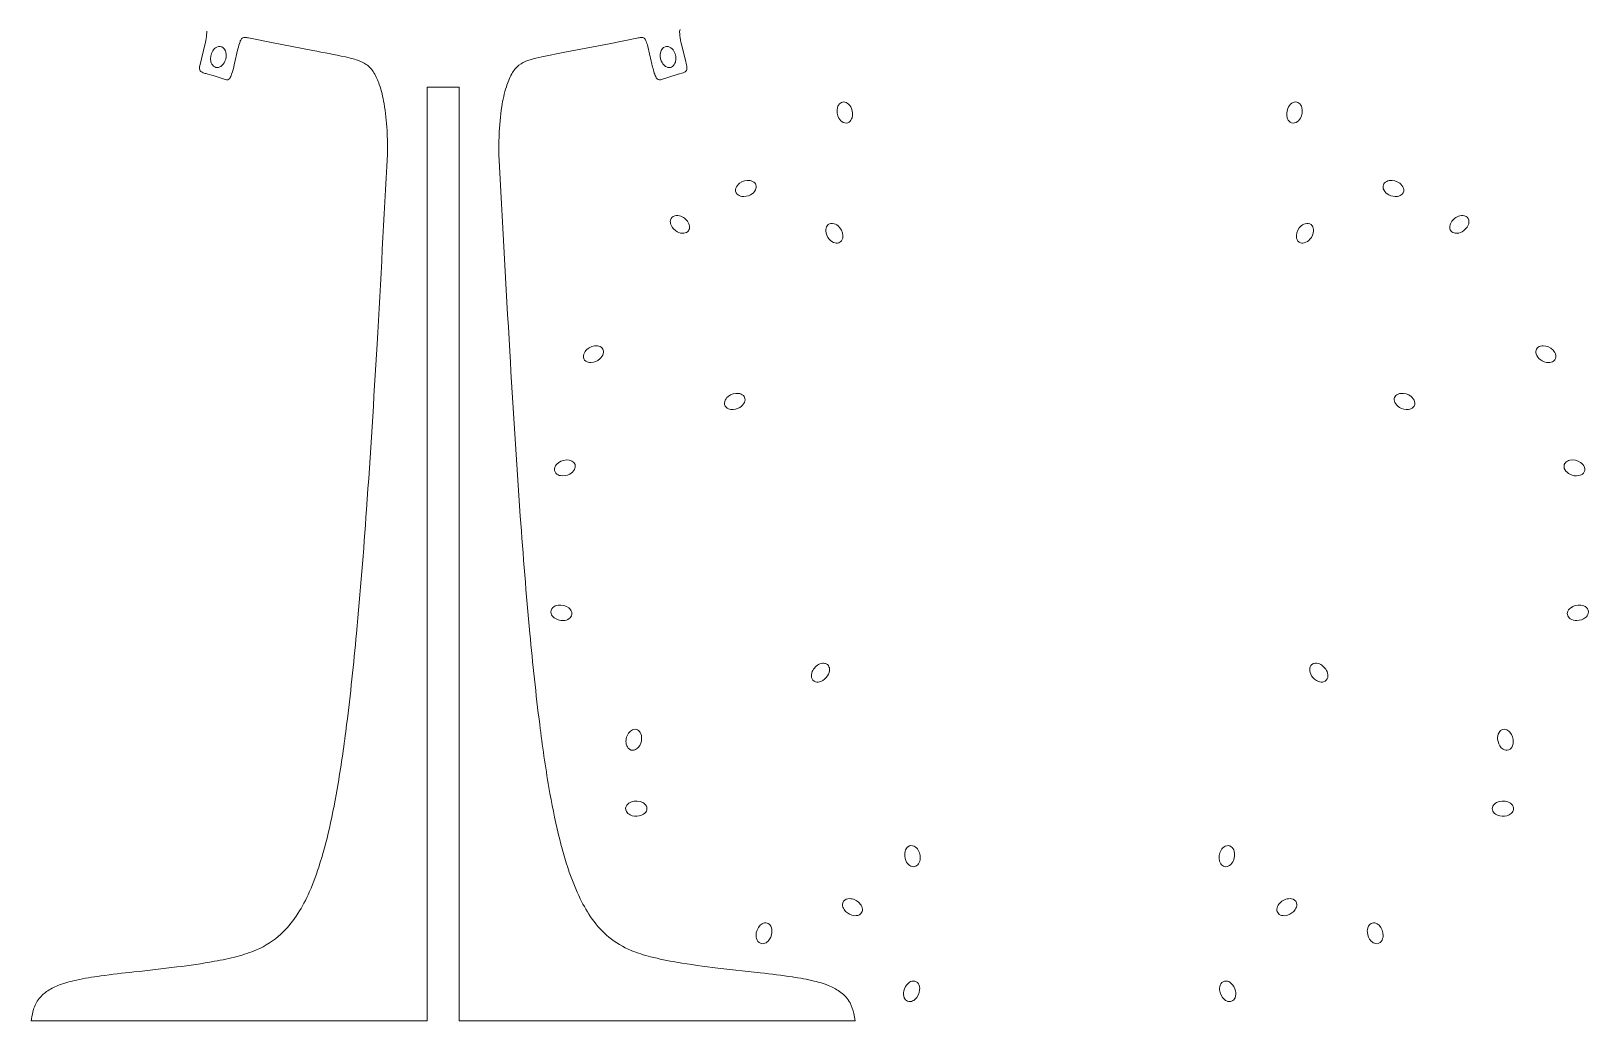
# Model space of a CAD drawing. Header units: millimetres. Extents: x -121 to 89, y -119 to 113.
# Drawn here: x -105.5 to 87.6, y -118.9 to 3.8 of the extents above; entities that cross this region are included whole.
import ezdxf

# ---------------------------------------------------------------- set-up
doc = ezdxf.new("R2010")
doc.units = ezdxf.units.MM
doc.header["$MEASUREMENT"] = 0
doc.layers.add('Camada 1', color=7, linetype='Continuous')

msp = doc.modelspace()

# ---------------------------------------------------------------- linework, layer by layer
at = {"layer": 'Camada 1', "color": 1, "lineweight": 9}
for points in [[(-25.0416, 4.0404), (-25.0968, 3.968), (-25.1247, 3.8785), (-25.1206, 3.7876)], [(-83.9289, 2.4376), (-83.9289, 2.4376), (-84.4251, 0.3832), (-84.4251, 0.3832)], [(-83.9289, 2.4376), (-83.856, 2.7535), (-83.8052, 3.0741), (-83.7768, 3.3971)], [(-83.7768, 3.3971), (-83.7576, 3.5381), (-83.7496, 3.6805), (-83.753, 3.8227)], [(-79.6309, 2.5155), (-79.7333, 2.2215), (-79.819, 1.9218), (-79.8876, 1.6181)], [(-79.4344, 2.8819), (-79.5206, 2.772), (-79.587, 2.6481), (-79.6309, 2.5155)], [(-79.066, 3.0453), (-79.2072, 3.0493), (-79.3426, 2.9892), (-79.4344, 2.8819)], [(-78.5764, 2.9843), (-78.7371, 3.0214), (-78.9011, 3.0418), (-79.066, 3.0453)], [(-78.5764, 2.9843), (-78.5764, 2.9843), (-75.54, 2.3582), (-75.54, 2.3582)], [(-75.54, 2.3582), (-75.54, 2.3582), (-70.6015, 1.4221), (-70.6015, 1.4221)], [(-39.351, 1.2181), (-39.351, 1.2181), (-34.0448, 2.2173), (-34.0448, 2.2173)], [(-34.0448, 2.2173), (-34.0448, 2.2173), (-30.405, 2.9629), (-30.405, 2.9629)], [(-29.8533, 3.0454), (-30.0391, 3.0325), (-30.2236, 3.005), (-30.405, 2.9629)], [(-29.5146, 2.9548), (-29.6135, 3.0235), (-29.7333, 3.0555), (-29.8533, 3.0454)], [(-29.2923, 2.6418), (-29.3395, 2.7628), (-29.4159, 2.8704), (-29.5146, 2.9548)], [(-29.0614, 1.9265), (-29.1198, 2.1705), (-29.197, 2.4096), (-29.2923, 2.6418)], [(-25.1206, 3.7876), (-25.1164, 3.6079), (-25.1029, 3.4285), (-25.0801, 3.2502)], [(-25.0801, 3.2502), (-25.0373, 2.8932), (-24.9732, 2.539), (-24.8882, 2.1896)], [(-24.3567, 0.0169), (-24.3567, 0.0169), (-24.8882, 2.1896), (-24.8882, 2.1896)], [(-84.4251, 0.3832), (-84.4251, 0.3832), (-84.6553, -0.6379), (-84.6553, -0.6379)], [(-80.3434, -0.3497), (-80.3434, -0.3497), (-79.8876, 1.6181), (-79.8876, 1.6181)], [(-66.5628, 0.6247), (-67.9054, 0.9088), (-69.2517, 1.1747), (-70.6015, 1.4221)], [(-65.0453, 0.219), (-65.5428, 0.3836), (-66.0495, 0.519), (-66.5628, 0.6247)], [(-63.9709, -0.3067), (-64.3034, -0.0833), (-64.6649, 0.0935), (-65.0453, 0.219)], [(-43.9686, 0.1673), (-44.3506, 0.0314), (-44.7099, -0.1614), (-45.0343, -0.4046)], [(-42.5926, 0.5608), (-43.0593, 0.4597), (-43.519, 0.3283), (-43.9686, 0.1673)], [(-39.351, 1.2181), (-40.435, 1.0165), (-41.5157, 0.7974), (-42.5926, 0.5608)], [(-29.0614, 1.9265), (-29.0614, 1.9265), (-28.6367, 0.1142), (-28.6367, 0.1142)], [(-28.6367, 0.1142), (-28.5279, -0.387), (-28.4004, -0.8839), (-28.2543, -1.3756)], [(-24.2052, -0.72), (-24.243, -0.472), (-24.2936, -0.226), (-24.3567, 0.0169)], [(-84.6553, -0.6379), (-84.683, -0.7613), (-84.6724, -0.8901), (-84.6249, -1.0073)], [(-84.6249, -1.0073), (-84.563, -1.1287), (-84.4605, -1.2245), (-84.3351, -1.2781)], [(-84.3351, -1.2781), (-84.1713, -1.3506), (-84.0001, -1.4048), (-83.8244, -1.4398)], [(-82.9578, -1.6884), (-83.242, -1.59), (-83.5313, -1.507), (-83.8244, -1.4398)], [(-82.9578, -1.6884), (-82.9578, -1.6884), (-81.4627, -2.1804), (-81.4627, -2.1804)], [(-80.9103, -2.0289), (-80.8059, -1.875), (-80.7246, -1.7066), (-80.6689, -1.5292)], [(-80.6689, -1.5292), (-80.541, -1.1416), (-80.4324, -0.748), (-80.3434, -0.3497)], [(-63.0229, -1.3335), (-63.2616, -0.9272), (-63.5849, -0.5769), (-63.9709, -0.3067)], [(-62.3647, -2.7846), (-62.5346, -2.2799), (-62.7552, -1.7938), (-63.0229, -1.3335)], [(-45.9281, -1.4706), (-46.2057, -1.9803), (-46.4318, -2.5164), (-46.6028, -3.0711)], [(-45.0343, -0.4046), (-45.4022, -0.6948), (-45.7064, -1.0577), (-45.9281, -1.4706)], [(-28.2543, -1.3756), (-28.1963, -1.5781), (-28.1144, -1.773), (-28.0104, -1.9562)], [(-27.4774, -2.1987), (-27.4774, -2.1987), (-25.2935, -1.499), (-25.2935, -1.499)], [(-25.2935, -1.499), (-25.2935, -1.499), (-24.6945, -1.3432), (-24.6945, -1.3432)], [(-24.6945, -1.3432), (-24.558, -1.303), (-24.4333, -1.2305), (-24.3308, -1.1318)], [(-24.3308, -1.1318), (-24.2297, -1.0201), (-24.1836, -0.8692), (-24.2052, -0.72)], [(-81.4627, -2.1804), (-81.3622, -2.2171), (-81.2537, -2.2262), (-81.1485, -2.2069)], [(-81.1485, -2.2069), (-81.0507, -2.1772), (-80.9665, -2.1142), (-80.9103, -2.0289)], [(-61.7673, -5.1402), (-61.9042, -4.3405), (-62.1039, -3.5529), (-62.3647, -2.7846)], [(-56.4369, -118.8935), (-56.4369, -118.8935), (-56.4369, -3.1239), (-56.4369, -3.1239)], [(-56.4369, -3.1239), (-56.4369, -3.1239), (-52.4346, -3.1239), (-52.4346, -3.1239)], [(-52.4346, -3.1239), (-52.4346, -3.1239), (-52.4346, -118.8935), (-52.4346, -118.8935)], [(-46.6028, -3.0711), (-46.8533, -3.8744), (-47.0428, -4.6955), (-47.1698, -5.5274)], [(-28.0104, -1.9562), (-27.9582, -2.0533), (-27.8788, -2.133), (-27.782, -2.1855)], [(-27.782, -2.1855), (-27.685, -2.2248), (-27.5774, -2.2295), (-27.4774, -2.1987)], [(-61.3989, -8.489), (-61.4526, -7.3662), (-61.5757, -6.2478), (-61.7673, -5.1402)], [(-47.1698, -5.5274), (-47.3512, -6.7075), (-47.4611, -7.8975), (-47.4989, -9.0909)], [(-61.3519, -11.457), (-61.3329, -10.4675), (-61.3485, -9.4776), (-61.3988, -8.4892)], [(-47.4989, -9.0909), (-47.5274, -9.8812), (-47.534, -10.6722), (-47.5188, -11.4628)], [(-62.6391, -34.9927), (-62.193, -27.1484), (-61.7639, -19.3031), (-61.3519, -11.457)], [(-47.5188, -11.4628), (-47.092, -19.6038), (-46.6462, -27.7437), (-46.1813, -35.8826)], [(-63.9405, -55.4942), (-63.4613, -48.6633), (-63.0275, -41.8293), (-62.6391, -34.9927)], [(-46.1813, -35.8826), (-45.7916, -42.6937), (-45.3555, -49.5021), (-44.8729, -56.3072)], [(-65.1855, -70.8528), (-64.7147, -65.738), (-64.2997, -60.6181), (-63.9405, -55.4942)], [(-44.8729, -56.3072), (-44.5279, -61.16), (-44.1323, -66.009), (-43.686, -70.8535)], [(-66.4054, -82.1586), (-65.9387, -78.3968), (-65.532, -74.6277), (-65.1855, -70.8528)], [(-43.686, -70.8535), (-43.3397, -74.6283), (-42.9328, -78.3973), (-42.4655, -82.159)], [(-67.4638, -89.4581), (-67.0617, -87.0324), (-66.7088, -84.5987), (-66.4054, -82.1586)], [(-42.4655, -82.159), (-42.1428, -84.7695), (-41.7614, -87.3724), (-41.3217, -89.9658)], [(-68.5514, -95.0158), (-68.1352, -93.1741), (-67.7725, -91.3208), (-67.4638, -89.4581)], [(-41.3217, -89.9658), (-40.988, -91.9342), (-40.5898, -93.8912), (-40.1277, -95.8336)], [(-69.8606, -99.8206), (-69.3529, -98.2393), (-68.916, -96.6361), (-68.5514, -95.0158)], [(-40.1277, -95.8336), (-39.757, -97.395), (-39.3129, -98.9381), (-38.7966, -100.4577)], [(-71.1976, -103.2712), (-70.6848, -102.1482), (-70.2383, -100.996), (-69.8606, -99.8206)], [(-38.7966, -100.4577), (-38.4122, -101.5867), (-37.9586, -102.6909), (-37.4385, -103.7641)], [(-72.6655, -105.9087), (-72.1066, -105.0702), (-71.6157, -104.1882), (-71.1976, -103.2712)], [(-37.4385, -103.7641), (-37.0126, -104.6423), (-36.514, -105.4834), (-35.9481, -106.2786)], [(-74.5516, -108.1302), (-73.8379, -107.4664), (-73.2048, -106.7207), (-72.6655, -105.9087)], [(-77.5934, -110.0924), (-76.4762, -109.6143), (-75.4478, -108.9509), (-74.5516, -108.1302)], [(-35.9481, -106.2786), (-35.3608, -107.1062), (-34.6691, -107.8544), (-33.89, -108.5046)], [(-79.9815, -110.9014), (-79.1658, -110.6937), (-78.3674, -110.4232), (-77.5934, -110.0924)], [(-33.89, -108.5046), (-33.0518, -109.1911), (-32.1166, -109.7498), (-31.1148, -110.1624)], [(-87.4481, -112.2166), (-85.8882, -112.0253), (-84.3339, -111.7906), (-82.787, -111.5126)], [(-82.787, -111.5126), (-81.8446, -111.344), (-80.9087, -111.1401), (-79.9815, -110.9014)], [(-31.1148, -110.1624), (-30.3339, -110.4827), (-29.5307, -110.7454), (-28.7114, -110.9484)], [(-28.7114, -110.9484), (-27.648, -111.2122), (-26.575, -111.4358), (-25.4947, -111.6185)], [(-25.4947, -111.6185), (-23.7985, -111.9048), (-22.0952, -112.1465), (-20.3863, -112.3435)], [(-99.8992, -113.8334), (-100.6189, -113.9818), (-101.3264, -114.1846), (-102.0155, -114.44)], [(-96.9097, -113.324), (-97.9121, -113.4567), (-98.9093, -113.6266), (-99.8992, -113.8334)], [(-92.7783, -112.8265), (-94.1576, -112.9742), (-95.5348, -113.1401), (-96.9097, -113.324)], [(-92.7783, -112.8265), (-91, -112.6374), (-89.2232, -112.4341), (-87.4481, -112.2166)], [(-15.1086, -112.9363), (-15.1086, -112.9363), (-20.3863, -112.3435), (-20.3863, -112.3435)], [(-11.1122, -113.4477), (-12.441, -113.2522), (-13.7734, -113.0816), (-15.1086, -112.9363)], [(-8.4345, -113.9571), (-9.3193, -113.7487), (-10.2127, -113.5787), (-11.1122, -113.4477)], [(-6.4729, -114.5948), (-7.1082, -114.3287), (-7.7643, -114.1154), (-8.4345, -113.9571)], [(-103.4702, -115.1624), (-103.8802, -115.4251), (-104.2443, -115.7535), (-104.5478, -116.1342)], [(-102.0155, -114.44), (-102.525, -114.6276), (-103.0127, -114.8699), (-103.4702, -115.1624)], [(-5.1131, -115.3655), (-5.5337, -115.0548), (-5.9903, -114.796), (-6.4729, -114.5948)], [(-3.9732, -116.6727), (-4.2527, -116.1586), (-4.6419, -115.7124), (-5.1131, -115.3655)], [(-105.2372, -117.5036), (-105.3473, -117.8863), (-105.433, -118.2756), (-105.4938, -118.6692)], [(-104.5478, -116.1342), (-104.8615, -116.5434), (-105.0954, -117.0079), (-105.2372, -117.5036)], [(-3.5119, -117.9713), (-3.6058, -117.5194), (-3.761, -117.0825), (-3.9732, -116.6727)], [(-105.4938, -118.6692), (-105.4938, -118.6692), (-105.5322, -118.8935), (-105.5322, -118.8935)], [(-105.5322, -118.8935), (-105.5322, -118.8935), (-56.4369, -118.8935), (-56.4369, -118.8935)], [(-105.4938, -118.6692), (-105.4938, -118.6692), (-105.4938, -118.6692), (-105.4938, -118.6692)], [(-52.4346, -118.8935), (-52.4346, -118.8935), (-3.3394, -118.8935), (-3.3394, -118.8935)], [(-3.3394, -118.8935), (-3.3394, -118.8935), (-3.5119, -117.9713), (-3.5119, -117.9713)]]:
    msp.add_open_spline(points, degree=3, dxfattribs=at)
for points in [[(-82.9062, -0.5225), (-83.0732, -0.3746), (-83.1896, -0.1779), (-83.239, 0.0397), (-83.239, 0.0397), (-83.3469, 0.4993), (-83.266, 0.9833), (-83.0147, 1.3829), (-83.0147, 1.3829), (-82.8945, 1.5836), (-82.7196, 1.746), (-82.5106, 1.8511), (-82.5106, 1.8511), (-82.255, 1.9822), (-81.9454, 1.9465), (-81.726, 1.7611), (-81.726, 1.7611), (-81.5643, 1.6159), (-81.4508, 1.4247), (-81.4005, 1.2133), (-81.4005, 1.2133), (-81.3097, 0.8389), (-81.3447, 0.4447), (-81.4998, 0.092), (-81.4998, 0.092), (-81.6035, -0.1645), (-81.7802, -0.3852), (-82.0078, -0.5426), (-82.0078, -0.5426), (-82.1828, -0.6657), (-82.4008, -0.7114), (-82.6105, -0.6692), (-82.6105, -0.6692), (-82.7192, -0.6443), (-82.8206, -0.594), (-82.9062, -0.5225), (-82.9062, -0.5225), (-82.9062, -0.5225), (-82.9062, -0.5225), (-82.9062, -0.5225)], [(-26.8639, -0.5426), (-27.1023, -0.3767), (-27.2849, -0.1423), (-27.3875, 0.1294), (-27.3875, 0.1294), (-27.5372, 0.4895), (-27.5612, 0.8898), (-27.4559, 1.2653), (-27.4559, 1.2653), (-27.3979, 1.4774), (-27.2718, 1.6647), (-27.0971, 1.7983), (-27.0971, 1.7983), (-26.8807, 1.9515), (-26.5968, 1.9718), (-26.3606, 1.8511), (-26.3606, 1.8511), (-26.1348, 1.7361), (-25.9487, 1.5557), (-25.8267, 1.3336), (-25.8267, 1.3336), (-25.5899, 0.9301), (-25.5244, 0.4483), (-25.6446, -0.0039), (-25.6446, -0.0039), (-25.7004, -0.2203), (-25.8259, -0.4124), (-26.0016, -0.5505), (-26.0016, -0.5505), (-26.079, -0.6074), (-26.1673, -0.6478), (-26.2609, -0.6692), (-26.2609, -0.6692), (-26.4707, -0.7115), (-26.6888, -0.6657), (-26.8639, -0.5426), (-26.8639, -0.5426), (-26.8639, -0.5426), (-26.8639, -0.5426), (-26.8639, -0.5426)], [(-4.8223, -7.4949), (-5.0481, -7.3799), (-5.2342, -7.1995), (-5.3562, -6.9774), (-5.3562, -6.9774), (-5.593, -6.5739), (-5.6585, -6.0921), (-5.5383, -5.6399), (-5.5383, -5.6399), (-5.4825, -5.4235), (-5.357, -5.2314), (-5.1813, -5.0933), (-5.1813, -5.0933), (-5.104, -5.0364), (-5.0157, -4.996), (-4.922, -4.9746), (-4.922, -4.9746), (-4.7122, -4.9323), (-4.4941, -4.9781), (-4.319, -5.1012), (-4.319, -5.1012), (-4.0806, -5.2671), (-3.898, -5.5015), (-3.7954, -5.7732), (-3.7954, -5.7732), (-3.6458, -6.1333), (-3.6217, -6.5336), (-3.7271, -6.9091), (-3.7271, -6.9091), (-3.785, -7.1212), (-3.9111, -7.3085), (-4.0858, -7.442), (-4.0858, -7.442), (-4.3023, -7.5952), (-4.5862, -7.6155), (-4.8223, -7.4949), (-4.8223, -7.4949), (-4.8223, -7.4949), (-4.8223, -7.4949), (-4.8223, -7.4949)], [(50.5914, -7.442), (50.4167, -7.3085), (50.2906, -7.1212), (50.2327, -6.9091), (50.2327, -6.9091), (50.1273, -6.5336), (50.1514, -6.1333), (50.301, -5.7732), (50.301, -5.7732), (50.4036, -5.5015), (50.5862, -5.2671), (50.8246, -5.1012), (50.8246, -5.1012), (50.9997, -4.9781), (51.2178, -4.9323), (51.4276, -4.9746), (51.4276, -4.9746), (51.5213, -4.996), (51.6096, -5.0364), (51.687, -5.0933), (51.687, -5.0933), (51.8626, -5.2314), (51.9881, -5.4235), (52.044, -5.6399), (52.044, -5.6399), (52.1642, -6.092), (52.0985, -6.5738), (51.8618, -6.9774), (51.8618, -6.9774), (51.7398, -7.1995), (51.5537, -7.3799), (51.3279, -7.4949), (51.3279, -7.4949), (51.0918, -7.6156), (50.808, -7.5951), (50.5914, -7.442), (50.5914, -7.442), (50.5914, -7.442), (50.5914, -7.442), (50.5914, -7.442)], [(-17.998, -16.3722), (-18.1829, -16.1747), (-18.2399, -15.8891), (-18.1453, -15.6356), (-18.1453, -15.6356), (-18.0543, -15.3921), (-17.8908, -15.1821), (-17.6771, -15.0341), (-17.6771, -15.0341), (-17.3058, -14.7606), (-16.8412, -14.6446), (-16.3848, -14.7112), (-16.3848, -14.7112), (-16.1634, -14.7417), (-15.9582, -14.8443), (-15.8009, -15.003), (-15.8009, -15.003), (-15.7355, -15.0733), (-15.6852, -15.1564), (-15.6532, -15.247), (-15.6532, -15.247), (-15.5871, -15.4505), (-15.6076, -15.6725), (-15.7097, -15.8605), (-15.7097, -15.8605), (-15.8471, -16.1164), (-16.059, -16.3248), (-16.3171, -16.4579), (-16.3171, -16.4579), (-16.6525, -16.6445), (-17.0403, -16.7153), (-17.42, -16.6594), (-17.42, -16.6594), (-17.6386, -16.6288), (-17.8416, -16.528), (-17.998, -16.3722), (-17.998, -16.3722), (-17.998, -16.3722), (-17.998, -16.3722), (-17.998, -16.3722)], [(62.8227, -16.4579), (63.1583, -16.6446), (63.5457, -16.7154), (63.9256, -16.6594), (63.9256, -16.6594), (64.1443, -16.6288), (64.3471, -16.5281), (64.5036, -16.3722), (64.5036, -16.3722), (64.6886, -16.1744), (64.7457, -15.8893), (64.6509, -15.6356), (64.6509, -15.6356), (64.5599, -15.392), (64.3965, -15.1822), (64.1827, -15.0341), (64.1827, -15.0341), (63.8111, -14.7605), (63.347, -14.6445), (62.8904, -14.7112), (62.8904, -14.7112), (62.669, -14.7417), (62.4638, -14.8442), (62.3065, -15.003), (62.3065, -15.003), (62.2411, -15.0733), (62.1908, -15.1564), (62.1588, -15.247), (62.1588, -15.247), (62.0927, -15.4507), (62.1131, -15.6724), (62.2154, -15.8605), (62.2154, -15.8605), (62.3528, -16.1165), (62.5645, -16.3248), (62.8227, -16.4579), (62.8227, -16.4579), (62.8227, -16.4579), (62.8227, -16.4579), (62.8227, -16.4579)], [(-25.4047, -21.0508), (-25.7443, -20.8719), (-26.0155, -20.5859), (-26.1762, -20.2373), (-26.1762, -20.2373), (-26.2701, -20.0375), (-26.2965, -19.8125), (-26.2516, -19.5963), (-26.2516, -19.5963), (-26.1872, -19.3335), (-25.9792, -19.1297), (-25.7151, -19.0703), (-25.7151, -19.0703), (-25.4615, -19.0135), (-25.1963, -19.0357), (-24.9556, -19.1339), (-24.9556, -19.1339), (-24.5206, -19.2962), (-24.1678, -19.6252), (-23.9754, -20.0477), (-23.9754, -20.0477), (-23.8814, -20.25), (-23.8571, -20.4778), (-23.9061, -20.6953), (-23.9061, -20.6953), (-23.9295, -20.7858), (-23.9709, -20.8708), (-24.0278, -20.945), (-24.0278, -20.945), (-24.1621, -21.1116), (-24.3591, -21.2158), (-24.5725, -21.2329), (-24.5725, -21.2329), (-24.8618, -21.2578), (-25.1521, -21.1942), (-25.4047, -21.0508), (-25.4047, -21.0508), (-25.4047, -21.0508), (-25.4047, -21.0508), (-25.4047, -21.0508)], [(70.5334, -20.945), (70.4765, -20.8708), (70.4351, -20.7858), (70.4117, -20.6953), (70.4117, -20.6953), (70.3627, -20.4778), (70.3871, -20.25), (70.481, -20.0477), (70.481, -20.0477), (70.6733, -19.6251), (71.0262, -19.2963), (71.4612, -19.1339), (71.4612, -19.1339), (71.7019, -19.0357), (71.9671, -19.0135), (72.2208, -19.0703), (72.2208, -19.0703), (72.4848, -19.1296), (72.6927, -19.3335), (72.7572, -19.5963), (72.7572, -19.5963), (72.8022, -19.8125), (72.7757, -20.0375), (72.6818, -20.2373), (72.6818, -20.2373), (72.5212, -20.5859), (72.2499, -20.8719), (71.9103, -21.0508), (71.9103, -21.0508), (71.6578, -21.1942), (71.3675, -21.2577), (71.0781, -21.2329), (71.0781, -21.2329), (70.8648, -21.2158), (70.6677, -21.1116), (70.5334, -20.945), (70.5334, -20.945), (70.5334, -20.945), (70.5334, -20.945), (70.5334, -20.945)], [(-6.5535, -21.9721), (-6.808, -21.6848), (-6.9606, -21.3213), (-6.9878, -20.9385), (-6.9878, -20.9385), (-7.005, -20.7183), (-6.9502, -20.4984), (-6.8318, -20.3121), (-6.8318, -20.3121), (-6.6785, -20.089), (-6.412, -19.972), (-6.144, -20.0097), (-6.144, -20.0097), (-5.893, -20.0448), (-5.6583, -20.1547), (-5.4706, -20.3248), (-5.4706, -20.3248), (-5.1151, -20.6291), (-4.8961, -21.0633), (-4.8623, -21.5299), (-4.8623, -21.5299), (-4.8445, -21.7527), (-4.9005, -21.9753), (-5.0217, -22.1631), (-5.0217, -22.1631), (-5.0762, -22.2421), (-5.1465, -22.3091), (-5.228, -22.3597), (-5.228, -22.3597), (-5.4126, -22.4681), (-5.6337, -22.4958), (-5.8394, -22.4365), (-5.8394, -22.4365), (-6.1188, -22.3575), (-6.3679, -22.1955), (-6.5535, -21.9721), (-6.5535, -21.9721), (-6.5535, -21.9721), (-6.5535, -21.9721), (-6.5535, -21.9721)], [(51.7337, -22.3597), (51.9183, -22.4681), (52.1392, -22.4959), (52.345, -22.4365), (52.345, -22.4365), (52.6245, -22.3574), (52.8734, -22.1956), (53.0591, -21.9721), (53.0591, -21.9721), (53.3137, -21.6846), (53.4663, -21.3215), (53.4933, -20.9385), (53.4933, -20.9385), (53.5106, -20.7182), (53.4559, -20.4985), (53.3374, -20.3121), (53.3374, -20.3121), (53.1839, -20.0889), (52.9177, -19.9718), (52.6496, -20.0097), (52.6496, -20.0097), (52.3985, -20.0448), (52.164, -20.1546), (51.9761, -20.3248), (51.9761, -20.3248), (51.6206, -20.6294), (51.4016, -21.063), (51.3679, -21.5299), (51.3679, -21.5299), (51.3501, -21.7528), (51.406, -21.9752), (51.5272, -22.1631), (51.5272, -22.1631), (51.5818, -22.2421), (51.6521, -22.309), (51.7337, -22.3597), (51.7337, -22.3597), (51.7337, -22.3597), (51.7337, -22.3597), (51.7337, -22.3597)], [(-36.7459, -37.1061), (-36.559, -37.2275), (-36.3386, -37.2865), (-36.1161, -37.2747), (-36.1161, -37.2747), (-35.7039, -37.2555), (-35.3116, -37.0931), (-35.0067, -36.815), (-35.0067, -36.815), (-34.8048, -36.641), (-34.6585, -36.4117), (-34.5859, -36.1553), (-34.5859, -36.1553), (-34.532, -35.9656), (-34.5533, -35.7625), (-34.6455, -35.5882), (-34.6455, -35.5882), (-34.6947, -35.4998), (-34.7624, -35.423), (-34.8439, -35.3631), (-34.8439, -35.3631), (-35.0261, -35.2372), (-35.2439, -35.1736), (-35.4652, -35.1817), (-35.4652, -35.1817), (-35.9499, -35.1955), (-36.4071, -35.4089), (-36.7287, -35.7718), (-36.7287, -35.7718), (-36.8922, -35.9467), (-37.0005, -36.1658), (-37.0403, -36.4019), (-37.0403, -36.4019), (-37.0872, -36.674), (-36.9726, -36.9485), (-36.7459, -37.1061), (-36.7459, -37.1061), (-36.7459, -37.1061), (-36.7459, -37.1061), (-36.7459, -37.1061)], [(81.6041, -36.8928), (81.9039, -37.1327), (82.2742, -37.267), (82.658, -37.275), (82.658, -37.275), (82.8788, -37.2813), (83.0955, -37.2157), (83.2758, -37.0882), (83.2758, -37.0882), (83.4911, -36.9239), (83.5949, -36.6522), (83.5438, -36.3863), (83.5438, -36.3863), (83.4962, -36.1373), (83.3749, -35.9084), (83.1956, -35.7293), (83.1956, -35.7293), (82.8738, -35.3892), (82.4297, -35.192), (81.9617, -35.1817), (81.9617, -35.1817), (81.7382, -35.175), (81.5189, -35.2419), (81.3373, -35.3723), (81.3373, -35.3723), (81.2611, -35.4307), (81.1977, -35.5042), (81.1511, -35.5882), (81.1511, -35.5882), (81.052, -35.778), (81.0352, -36.0001), (81.1047, -36.2026), (81.1047, -36.2026), (81.1976, -36.4779), (81.3717, -36.7184), (81.6041, -36.8928), (81.6041, -36.8928), (81.6041, -36.8928), (81.6041, -36.8928), (81.6041, -36.8928)], [(-19.3446, -42.8198), (-19.5382, -42.6307), (-19.608, -42.348), (-19.5249, -42.0905), (-19.5249, -42.0905), (-19.4473, -41.8493), (-19.2989, -41.6368), (-19.0991, -41.481), (-19.0991, -41.481), (-18.7385, -41.1828), (-18.2732, -41.0413), (-17.8076, -41.0879), (-17.8076, -41.0879), (-17.5851, -41.1085), (-17.3755, -41.2018), (-17.2112, -41.3533), (-17.2112, -41.3533), (-17.1427, -41.4206), (-17.0887, -41.5013), (-17.0527, -41.5903), (-17.0527, -41.5903), (-16.9775, -41.7906), (-16.988, -42.0132), (-17.0816, -42.2057), (-17.0816, -42.2057), (-17.2074, -42.4675), (-17.4096, -42.6851), (-17.6614, -42.8298), (-17.6614, -42.8298), (-17.9881, -43.0314), (-18.3723, -43.1195), (-18.7542, -43.0806), (-18.7542, -43.0806), (-18.974, -43.0599), (-19.1812, -42.9683), (-19.3446, -42.8198), (-19.3446, -42.8198), (-19.3446, -42.8198), (-19.3446, -42.8198), (-19.3446, -42.8198)], [(64.167, -42.8298), (63.9152, -42.6852), (63.713, -42.4675), (63.5872, -42.2057), (63.5872, -42.2057), (63.4935, -42.0133), (63.4831, -41.7906), (63.5583, -41.5903), (63.5583, -41.5903), (63.5943, -41.5012), (63.6482, -41.4206), (63.7168, -41.3533), (63.7168, -41.3533), (63.881, -41.2018), (64.0907, -41.1085), (64.3132, -41.0879), (64.3132, -41.0879), (64.7788, -41.0412), (65.2441, -41.1829), (65.6048, -41.481), (65.6048, -41.481), (65.8045, -41.6368), (65.9529, -41.8493), (66.0304, -42.0905), (66.0304, -42.0905), (66.1137, -42.348), (66.0437, -42.6306), (65.8502, -42.8198), (65.8502, -42.8198), (65.6869, -42.9684), (65.4796, -43.0599), (65.2598, -43.0806), (65.2598, -43.0806), (64.8779, -43.1196), (64.4937, -43.0313), (64.167, -42.8298), (64.167, -42.8298), (64.167, -42.8298), (64.167, -42.8298), (64.167, -42.8298)], [(-40.4518, -50.9974), (-40.296, -51.1554), (-40.0936, -51.2591), (-39.8743, -51.2934), (-39.8743, -51.2934), (-39.4812, -51.3578), (-39.078, -51.287), (-38.7305, -51.0922), (-38.7305, -51.0922), (-38.4863, -50.9644), (-38.2851, -50.7678), (-38.1516, -50.5267), (-38.1516, -50.5267), (-38.0505, -50.3445), (-38.0264, -50.1295), (-38.0848, -49.9295), (-38.0848, -49.9295), (-38.1151, -49.8357), (-38.1647, -49.7492), (-38.2304, -49.6757), (-38.2304, -49.6757), (-38.3828, -49.5157), (-38.5828, -49.4094), (-38.8006, -49.3727), (-38.8006, -49.3727), (-39.2749, -49.2895), (-39.7622, -49.4047), (-40.1488, -49.6916), (-40.1488, -49.6916), (-40.3502, -49.8327), (-40.5047, -50.0307), (-40.5927, -50.2603), (-40.5927, -50.2603), (-40.6899, -50.5129), (-40.6354, -50.7985), (-40.4518, -50.9974), (-40.4518, -50.9974), (-40.4518, -50.9974), (-40.4518, -50.9974), (-40.4518, -50.9974)], [(85.2895, -51.1206), (85.6303, -51.2974), (86.0197, -51.357), (86.3978, -51.29), (86.3978, -51.29), (86.6156, -51.253), (86.8153, -51.1464), (86.9673, -50.9861), (86.9673, -50.9861), (87.1465, -50.783), (87.1953, -50.4963), (87.0931, -50.2454), (87.0931, -50.2454), (86.995, -50.0046), (86.8256, -49.7996), (86.6075, -49.6579), (86.6075, -49.6579), (86.2256, -49.3933), (85.7546, -49.2913), (85.2976, -49.3745), (85.2976, -49.3745), (85.0778, -49.4129), (84.877, -49.5227), (84.7263, -49.6872), (84.7263, -49.6872), (84.6653, -49.7581), (84.6192, -49.8405), (84.5907, -49.9295), (84.5907, -49.9295), (84.5306, -50.135), (84.5574, -50.3561), (84.6651, -50.5412), (84.6651, -50.5412), (84.8099, -50.793), (85.0275, -50.995), (85.2895, -51.1206), (85.2895, -51.1206), (85.2895, -51.1206), (85.2895, -51.1206), (85.2895, -51.1206)], [(-40.692, -68.9047), (-40.3677, -69.1479), (-39.9697, -69.2718), (-39.5647, -69.2554), (-39.5647, -69.2554), (-39.2903, -69.2522), (-39.0231, -69.1679), (-38.7967, -69.0129), (-38.7967, -69.0129), (-38.6294, -68.8983), (-38.5137, -68.7229), (-38.4745, -68.524), (-38.4745, -68.524), (-38.4563, -68.4192), (-38.4622, -68.3117), (-38.4917, -68.2096), (-38.4917, -68.2096), (-38.5575, -68.0037), (-38.6855, -67.8234), (-38.8582, -67.6934), (-38.8582, -67.6934), (-39.2339, -67.4084), (-39.708, -67.2863), (-40.1746, -67.3548), (-40.1746, -67.3548), (-40.4254, -67.3847), (-40.661, -67.4898), (-40.8507, -67.6565), (-40.8507, -67.6565), (-41.0576, -67.8394), (-41.1401, -68.125), (-41.0624, -68.3899), (-41.0624, -68.3899), (-40.9952, -68.5957), (-40.8658, -68.7755), (-40.692, -68.9047), (-40.692, -68.9047), (-40.692, -68.9047), (-40.692, -68.9047), (-40.692, -68.9047)], [(85.3291, -69.0317), (85.5741, -69.1879), (85.8604, -69.2662), (86.1508, -69.2564), (86.1508, -69.2564), (86.5348, -69.2554), (86.9075, -69.1279), (87.2116, -68.8935), (87.2116, -68.8935), (87.3875, -68.7599), (87.5153, -68.5729), (87.5758, -68.3605), (87.5758, -68.3605), (87.6405, -68.0975), (87.5511, -67.8207), (87.3445, -67.6456), (87.3445, -67.6456), (87.146, -67.4776), (86.901, -67.3744), (86.6421, -67.3497), (86.6421, -67.3497), (86.1812, -67.2918), (85.7164, -67.4194), (85.3498, -67.7048), (85.3498, -67.7048), (85.1727, -67.8405), (85.0456, -68.0308), (84.9881, -68.2464), (84.9881, -68.2464), (84.967, -68.3375), (84.9642, -68.4318), (84.9801, -68.524), (84.9801, -68.524), (85.0219, -68.734), (85.148, -68.9175), (85.3291, -69.0317), (85.3291, -69.0317), (85.3291, -69.0317), (85.3291, -69.0317), (85.3291, -69.0317)], [(-8.2475, -76.8664), (-8.5075, -76.7919), (-8.7024, -76.5756), (-8.75, -76.3094), (-8.75, -76.3094), (-8.7932, -76.0675), (-8.7635, -75.818), (-8.6646, -75.593), (-8.6646, -75.593), (-8.4886, -75.1656), (-8.1518, -74.8239), (-7.7269, -74.6417), (-7.7269, -74.6417), (-7.5268, -74.5544), (-7.3049, -74.5295), (-7.0904, -74.5702), (-7.0904, -74.5702), (-6.9739, -74.5957), (-6.8656, -74.6501), (-6.7756, -74.7283), (-6.7756, -74.7283), (-6.6179, -74.8729), (-6.5264, -75.0761), (-6.5226, -75.29), (-6.5226, -75.29), (-6.5162, -75.5804), (-6.5979, -75.866), (-6.7569, -76.109), (-6.7569, -76.109), (-6.9567, -76.4368), (-7.2594, -76.6894), (-7.6176, -76.8274), (-7.6176, -76.8274), (-7.8182, -76.9062), (-8.0387, -76.9199), (-8.2475, -76.8664), (-8.2475, -76.8664), (-8.2475, -76.8664), (-8.2475, -76.8664), (-8.2475, -76.8664)], [(54.1232, -76.8274), (54.3239, -76.9062), (54.5442, -76.9199), (54.7531, -76.8664), (54.7531, -76.8664), (55.0132, -76.7917), (55.2081, -76.5759), (55.2555, -76.3094), (55.2555, -76.3094), (55.2988, -76.0674), (55.2691, -75.8181), (55.1702, -75.593), (55.1702, -75.593), (54.994, -75.1654), (54.6576, -74.8239), (54.2325, -74.6417), (54.2325, -74.6417), (54.0323, -74.5544), (53.8106, -74.5294), (53.596, -74.5702), (53.596, -74.5702), (53.4794, -74.5957), (53.3712, -74.65), (53.2812, -74.7283), (53.2812, -74.7283), (53.1234, -74.873), (53.032, -75.076), (53.0282, -75.29), (53.0282, -75.29), (53.0218, -75.5805), (53.1034, -75.8659), (53.2625, -76.109), (53.2625, -76.109), (53.4624, -76.4369), (53.7648, -76.6894), (54.1232, -76.8274), (54.1232, -76.8274), (54.1232, -76.8274), (54.1232, -76.8274), (54.1232, -76.8274)], [(-31.4946, -85.0808), (-31.6429, -84.8945), (-31.7331, -84.6684), (-31.7539, -84.4312), (-31.7539, -84.4312), (-31.8072, -83.946), (-31.6563, -83.4602), (-31.3378, -83.0903), (-31.3378, -83.0903), (-31.1971, -82.9258), (-31.009, -82.8086), (-30.7993, -82.7549), (-30.7993, -82.7549), (-30.6931, -82.7311), (-30.5829, -82.732), (-30.4771, -82.7575), (-30.4771, -82.7575), (-30.2706, -82.8136), (-30.0959, -82.9522), (-29.9942, -83.1405), (-29.9942, -83.1405), (-29.8641, -83.377), (-29.8044, -83.6459), (-29.8222, -83.9151), (-29.8222, -83.9151), (-29.8382, -84.3007), (-29.9795, -84.6708), (-30.2244, -84.969), (-30.2244, -84.969), (-30.3592, -85.1337), (-30.5393, -85.2554), (-30.7424, -85.3189), (-30.7424, -85.3189), (-31.0181, -85.3997), (-31.3155, -85.3054), (-31.4946, -85.0808), (-31.4946, -85.0808), (-31.4946, -85.0808), (-31.4946, -85.0808), (-31.4946, -85.0808)], [(77.3377, -85.3389), (77.5944, -85.378), (77.8519, -85.2748), (78.0101, -85.0689), (78.0101, -85.0689), (78.1635, -84.8685), (78.2523, -84.6263), (78.265, -84.3743), (78.265, -84.3743), (78.3015, -83.904), (78.1475, -83.439), (77.8373, -83.0836), (77.8373, -83.0836), (77.6974, -82.9222), (77.5117, -82.8075), (77.3048, -82.7549), (77.3048, -82.7549), (77.1985, -82.7311), (77.0883, -82.732), (76.9825, -82.7575), (76.9825, -82.7575), (76.7759, -82.8138), (76.6015, -82.9521), (76.4997, -83.1405), (76.4997, -83.1405), (76.3607, -83.3955), (76.3021, -83.6864), (76.3317, -83.9754), (76.3317, -83.9754), (76.3589, -84.3648), (76.5162, -84.7336), (76.7785, -85.0227), (76.7785, -85.0227), (76.9254, -85.1863), (77.1217, -85.2973), (77.3377, -85.3389), (77.3377, -85.3389), (77.3377, -85.3389), (77.3377, -85.3389), (77.3377, -85.3389)], [(-31.2491, -93.3534), (-31.4461, -93.2593), (-31.6104, -93.1083), (-31.7208, -92.9201), (-31.7208, -92.9201), (-31.8561, -92.6734), (-31.8326, -92.3698), (-31.6613, -92.1467), (-31.6613, -92.1467), (-31.5159, -91.958), (-31.3179, -91.8165), (-31.0923, -91.7399), (-31.0923, -91.7399), (-30.631, -91.5706), (-30.1194, -91.6026), (-29.6826, -91.8278), (-29.6826, -91.8278), (-29.495, -91.924), (-29.3407, -92.0746), (-29.2401, -92.2599), (-29.2401, -92.2599), (-29.1887, -92.359), (-29.162, -92.4691), (-29.162, -92.5807), (-29.162, -92.5807), (-29.1671, -92.7945), (-29.26, -92.997), (-29.4187, -93.1404), (-29.4187, -93.1404), (-29.6173, -93.323), (-29.8641, -93.4452), (-30.1298, -93.4923), (-30.1298, -93.4923), (-30.508, -93.569), (-30.9011, -93.5201), (-31.2491, -93.3534), (-31.2491, -93.3534), (-31.2491, -93.3534), (-31.2491, -93.3534), (-31.2491, -93.3534)], [(76.5965, -93.4837), (76.3396, -93.4326), (76.1024, -93.3096), (75.9126, -93.1291), (75.9126, -93.1291), (75.7606, -92.9867), (75.6723, -92.789), (75.6676, -92.5807), (75.6676, -92.5807), (75.668, -92.4769), (75.6912, -92.3743), (75.7355, -92.2803), (75.7355, -92.2803), (75.8351, -92.0858), (75.9936, -91.9274), (76.1882, -91.8278), (76.1882, -91.8278), (76.6248, -91.6025), (77.1363, -91.5707), (77.5976, -91.7399), (77.5976, -91.7399), (77.8233, -91.8163), (78.0214, -91.9579), (78.1667, -92.1467), (78.1667, -92.1467), (78.3382, -92.3697), (78.3614, -92.6734), (78.2261, -92.9201), (78.2261, -92.9201), (78.116, -93.1086), (77.9517, -93.2596), (77.7546, -93.3534), (77.7546, -93.3534), (77.3944, -93.5264), (76.9861, -93.5723), (76.5965, -93.4837), (76.5965, -93.4837), (76.5965, -93.4837), (76.5965, -93.4837), (76.5965, -93.4837)], [(3.4407, -99.6393), (3.2201, -99.4861), (3.0482, -99.2724), (2.9458, -99.0241), (2.9458, -99.0241), (2.7839, -98.6595), (2.7505, -98.2505), (2.8507, -97.8644), (2.8507, -97.8644), (2.9051, -97.6485), (3.0266, -97.4553), (3.1975, -97.3127), (3.1975, -97.3127), (3.4151, -97.143), (3.7114, -97.1145), (3.9574, -97.2393), (3.9574, -97.2393), (4.1709, -97.3473), (4.3482, -97.5154), (4.4674, -97.7228), (4.4674, -97.7228), (4.7206, -98.1399), (4.7887, -98.644), (4.6554, -99.1134), (4.6554, -99.1134), (4.5967, -99.3235), (4.4726, -99.5096), (4.3013, -99.6446), (4.3013, -99.6446), (4.22, -99.7048), (4.1267, -99.7468), (4.0277, -99.7677), (4.0277, -99.7677), (3.8228, -99.8051), (3.6113, -99.7588), (3.4407, -99.6393), (3.4407, -99.6393), (3.4407, -99.6393), (3.4407, -99.6393), (3.4407, -99.6393)], [(42.2104, -99.6493), (42.2904, -99.7069), (42.3815, -99.7472), (42.4779, -99.7677), (42.4779, -99.7677), (42.6829, -99.805), (42.8942, -99.7589), (43.0649, -99.6393), (43.0649, -99.6393), (43.2912, -99.482), (43.466, -99.2617), (43.5678, -99.0056), (43.5678, -99.0056), (43.7256, -98.6398), (43.7546, -98.2315), (43.6499, -97.8472), (43.6499, -97.8472), (43.593, -97.6327), (43.4691, -97.4422), (43.296, -97.3034), (43.296, -97.3034), (43.0793, -97.1411), (42.7894, -97.1161), (42.5482, -97.2393), (42.5482, -97.2393), (42.3347, -97.3473), (42.1574, -97.5153), (42.0382, -97.7228), (42.0382, -97.7228), (41.7867, -98.1376), (41.7176, -98.6375), (41.8476, -99.1048), (41.8476, -99.1048), (41.9062, -99.3209), (42.0335, -99.512), (42.2104, -99.6493), (42.2104, -99.6493), (42.2104, -99.6493), (42.2104, -99.6493), (42.2104, -99.6493)], [(-3.7691, -105.7897), (-3.5276, -105.8687), (-3.2691, -105.8791), (-3.0221, -105.8195), (-3.0221, -105.8195), (-2.8246, -105.7733), (-2.6535, -105.6508), (-2.5462, -105.4788), (-2.5462, -105.4788), (-2.4958, -105.394), (-2.4639, -105.2996), (-2.4524, -105.2016), (-2.4524, -105.2016), (-2.4332, -104.9784), (-2.4875, -104.7552), (-2.6072, -104.5659), (-2.6072, -104.5659), (-2.856, -104.1651), (-3.2552, -103.8815), (-3.7155, -103.7786), (-3.7155, -103.7786), (-3.9602, -103.7168), (-4.2177, -103.7306), (-4.4544, -103.8183), (-4.4544, -103.8183), (-4.7236, -103.9186), (-4.9061, -104.1708), (-4.9167, -104.458), (-4.9167, -104.458), (-4.9191, -104.6826), (-4.8519, -104.9023), (-4.7242, -105.0871), (-4.7242, -105.0871), (-4.4954, -105.4236), (-4.1585, -105.6715), (-3.7691, -105.7897), (-3.7691, -105.7897), (-3.7691, -105.7897), (-3.7691, -105.7897), (-3.7691, -105.7897)], [(49.5277, -105.8195), (49.7747, -105.879), (50.0332, -105.8688), (50.2747, -105.7897), (50.2747, -105.7897), (50.6641, -105.6714), (51.001, -105.4236), (51.2298, -105.0871), (51.2298, -105.0871), (51.3575, -104.9023), (51.4248, -104.6826), (51.4223, -104.458), (51.4223, -104.458), (51.4115, -104.1708), (51.2293, -103.9185), (50.96, -103.8183), (50.96, -103.8183), (50.7233, -103.7306), (50.4658, -103.7168), (50.2211, -103.7786), (50.2211, -103.7786), (49.7608, -103.8816), (49.3615, -104.1651), (49.1128, -104.5659), (49.1128, -104.5659), (48.9932, -104.7552), (48.9388, -104.9784), (48.958, -105.2016), (48.958, -105.2016), (48.9694, -105.2996), (49.0014, -105.394), (49.0518, -105.4788), (49.0518, -105.4788), (49.1592, -105.6508), (49.3302, -105.7733), (49.5277, -105.8195), (49.5277, -105.8195), (49.5277, -105.8195), (49.5277, -105.8195), (49.5277, -105.8195)], [(-15.3966, -109.0359), (-15.5424, -108.8312), (-15.622, -108.5866), (-15.6248, -108.3353), (-15.6248, -108.3353), (-15.643, -107.8545), (-15.4627, -107.3869), (-15.1266, -107.0426), (-15.1266, -107.0426), (-14.9781, -106.89), (-14.7862, -106.7868), (-14.577, -106.747), (-14.577, -106.747), (-14.4722, -106.7296), (-14.3647, -106.7364), (-14.2628, -106.7668), (-14.2628, -106.7668), (-14.0647, -106.8312), (-13.9007, -106.9727), (-13.8077, -107.1591), (-13.8077, -107.1591), (-13.684, -107.4051), (-13.6353, -107.6822), (-13.6677, -107.9556), (-13.6677, -107.9556), (-13.7027, -108.3463), (-13.8673, -108.7143), (-14.1351, -109.0008), (-14.1351, -109.0008), (-14.2856, -109.1648), (-14.4845, -109.2767), (-14.7028, -109.3203), (-14.7028, -109.3203), (-14.9693, -109.3658), (-15.2386, -109.2553), (-15.3966, -109.0359), (-15.3966, -109.0359), (-15.3966, -109.0359), (-15.3966, -109.0359), (-15.3966, -109.0359)], [(61.2084, -109.3203), (60.9901, -109.2767), (60.7913, -109.1647), (60.6407, -109.0008), (60.6407, -109.0008), (60.3728, -108.7143), (60.2083, -108.3463), (60.1733, -107.9556), (60.1733, -107.9556), (60.1409, -107.6822), (60.1896, -107.4051), (60.3133, -107.1591), (60.3133, -107.1591), (60.4063, -106.9727), (60.5704, -106.8313), (60.7684, -106.7668), (60.7684, -106.7668), (60.8703, -106.7364), (60.9778, -106.7296), (61.0826, -106.747), (61.0826, -106.747), (61.2917, -106.7868), (61.4837, -106.8901), (61.6321, -107.0426), (61.6321, -107.0426), (61.9684, -107.3869), (62.1485, -107.8545), (62.1304, -108.3353), (62.1304, -108.3353), (62.1276, -108.5866), (62.048, -108.8311), (61.9022, -109.0358), (61.9022, -109.0358), (61.7443, -109.2553), (61.4749, -109.3657), (61.2084, -109.3203), (61.2084, -109.3203), (61.2084, -109.3203), (61.2084, -109.3203), (61.2084, -109.3203)], [(3.1603, -116.463), (3.2616, -116.5028), (3.3707, -116.5189), (3.4792, -116.5099), (3.4792, -116.5099), (3.6914, -116.4865), (3.8912, -116.3986), (4.0517, -116.2579), (4.0517, -116.2579), (4.4074, -115.9481), (4.6239, -115.5089), (4.6525, -115.038), (4.6525, -115.038), (4.6746, -114.7866), (4.6199, -114.5346), (4.4955, -114.315), (4.4955, -114.315), (4.3619, -114.0795), (4.1063, -113.9404), (3.836, -113.9564), (3.836, -113.9564), (3.6213, -113.9759), (3.4182, -114.0622), (3.2551, -114.2032), (3.2551, -114.2032), (2.958, -114.4575), (2.755, -114.804), (2.6786, -115.1875), (2.6786, -115.1875), (2.6129, -115.4692), (2.6347, -115.7641), (2.7411, -116.033), (2.7411, -116.033), (2.8174, -116.2269), (2.9684, -116.3818), (3.1603, -116.463), (3.1603, -116.463), (3.1603, -116.463), (3.1603, -116.463), (3.1603, -116.463)], [(42.4539, -116.2579), (42.0983, -115.9483), (41.8818, -115.5086), (41.8531, -115.038), (41.8531, -115.038), (41.831, -114.7867), (41.8858, -114.5345), (42.0101, -114.315), (42.0101, -114.315), (42.1435, -114.0796), (42.3995, -113.9405), (42.6696, -113.9564), (42.6696, -113.9564), (42.8842, -113.9759), (43.0875, -114.0623), (43.2505, -114.2032), (43.2505, -114.2032), (43.5475, -114.4573), (43.7506, -114.8042), (43.827, -115.1875), (43.827, -115.1875), (43.8927, -115.4691), (43.8709, -115.7642), (43.7645, -116.033), (43.7645, -116.033), (43.6883, -116.2268), (43.5371, -116.3818), (43.3453, -116.463), (43.3453, -116.463), (43.244, -116.5028), (43.1349, -116.5189), (43.0264, -116.5099), (43.0264, -116.5099), (42.8143, -116.4866), (42.6144, -116.3985), (42.4539, -116.2579), (42.4539, -116.2579), (42.4539, -116.2579), (42.4539, -116.2579), (42.4539, -116.2579)]]:
    msp.add_open_spline(points, degree=3, knots=[0, 0, 0, 0, 0.09090909, 0.09090909, 0.09090909, 0.09090909, 0.18181818, 0.18181818, 0.18181818, 0.18181818, 0.27272727, 0.27272727, 0.27272727, 0.27272727, 0.36363636, 0.36363636, 0.36363636, 0.36363636, 0.45454545, 0.45454545, 0.45454545, 0.45454545, 0.54545455, 0.54545455, 0.54545455, 0.54545455, 0.63636364, 0.63636364, 0.63636364, 0.63636364, 0.72727273, 0.72727273, 0.72727273, 0.72727273, 0.81818182, 0.81818182, 0.81818182, 0.81818182, 1, 1, 1, 1], dxfattribs=at)

doc.saveas('drawing.dxf')
